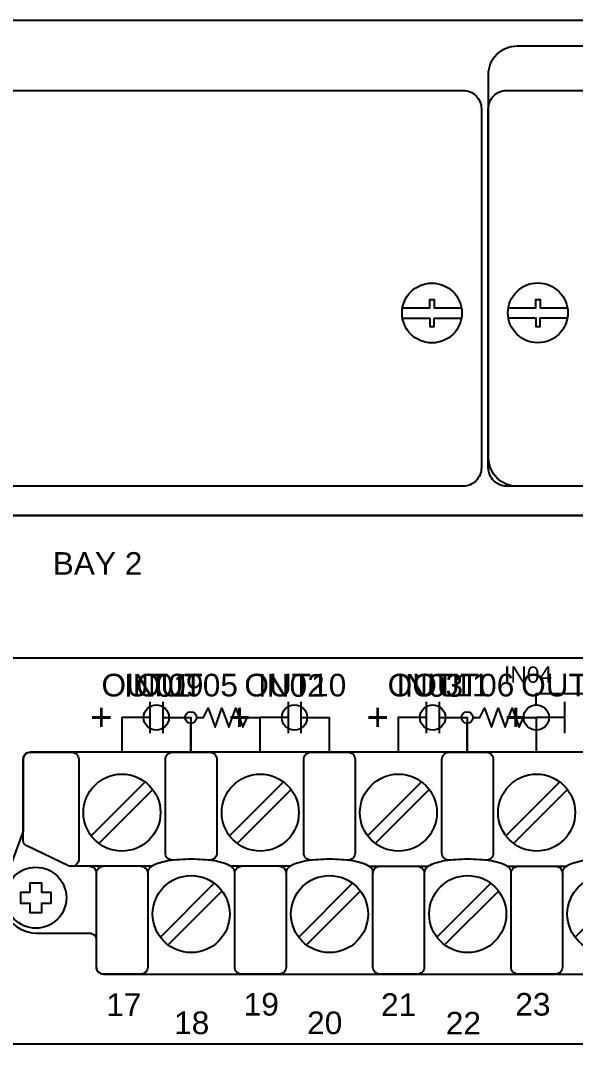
# Model space of a CAD drawing. Extents: x 1 to 47.7, y 0.3 to 34.2.
# Drawn here: x 32.934 to 35.343, y 12.571 to 17.055 of the extents above; entities that cross this region are included whole.
import ezdxf

# ---------------------------------------------------------------- set-up
doc = ezdxf.new("R2010")
doc.units = 0
doc.header["$MEASUREMENT"] = 0
for name, color, linetype in [('2_1__6___4__10-100BASE-T_C', 7, 'CONTINUOUS'), ('2_2__7___4__100BASE-FX_CON', 7, 'CONTINUOUS'), ('2_3__8___2__10-100BASE-T__', 7, 'CONTINUOUS'), ('2_4__9___2__100-1000BASE__', 7, 'CONTINUOUS'), ('4_1__2___8__OPTOISO_IND_LS', 7, 'CONTINUOUS'), ('4_2__7___8__OPTOISO_IND_LS', 7, 'CONTINUOUS'), ('4_3__4___24__OPTOISO_LS_IN', 7, 'CONTINUOUS'), ('4_4__D___24__OPTOISO_LS_IN', 7, 'CONTINUOUS'), ('4_5__8___8__OPTOISO_IND_LS', 7, 'CONTINUOUS'), ('6_0______DWG_', 7, 'CONTINUOUS')]:
    doc.layers.add(name, color=color, linetype=linetype)
doc.styles.add('ARIAL', font='arial.ttf')

msp = doc.modelspace()

# ---------------------------------------------------------------- linework, layer by layer
at = {"layer": '2_1__6___4__10-100BASE-T_C'}
msp.add_lwpolyline([(35.0448, 16.7518), (39.5348, 16.7518, -0.414214), (39.6148, 16.6718), (39.6148, 15.1118, -0.414214), (39.5348, 15.0318), (35.0448, 15.0318, -0.414214), (34.9648, 15.1118), (34.9648, 16.6718, -0.414214)], format="xyb", close=True, dxfattribs=at)
for points in [[(35.0519, 15.8069), (35.1705, 15.8069), (35.1705, 15.8433), (35.1895, 15.8433), (35.1895, 15.8069), (35.3081, 15.8069)], [(35.0519, 15.7626), (35.1705, 15.7626), (35.1705, 15.7262), (35.1895, 15.7262), (35.1895, 15.7626), (35.3081, 15.7626)]]:
    msp.add_lwpolyline(points, dxfattribs=at)
msp.add_circle((35.18, 15.7847), 0.13, dxfattribs=at)
at = {"layer": '2_2__7___4__100BASE-FX_CON'}
msp.add_lwpolyline([(35.0448, 16.7518), (39.5348, 16.7518, -0.414214), (39.6148, 16.6718), (39.6148, 15.1118, -0.414214), (39.5348, 15.0318), (35.0448, 15.0318, -0.414214), (34.9648, 15.1118), (34.9648, 16.6718, -0.414214)], format="xyb", close=True, dxfattribs=at)
for points in [[(35.0519, 15.8069), (35.1705, 15.8069), (35.1705, 15.8433), (35.1895, 15.8433), (35.1895, 15.8069), (35.3081, 15.8069)], [(35.0519, 15.7626), (35.1705, 15.7626), (35.1705, 15.7262), (35.1895, 15.7262), (35.1895, 15.7626), (35.3081, 15.7626)]]:
    msp.add_lwpolyline(points, dxfattribs=at)
msp.add_circle((35.18, 15.7847), 0.13, dxfattribs=at)
at = {"layer": '2_3__8___2__10-100BASE-T__'}
msp.add_lwpolyline([(35.0448, 16.7518), (39.5348, 16.7518, -0.414214), (39.6148, 16.6718), (39.6148, 15.1118, -0.414214), (39.5348, 15.0318), (35.0448, 15.0318, -0.414214), (34.9648, 15.1118), (34.9648, 16.6718, -0.414214)], format="xyb", close=True, dxfattribs=at)
for points in [[(35.0519, 15.8069), (35.1705, 15.8069), (35.1705, 15.8433), (35.1895, 15.8433), (35.1895, 15.8069), (35.3081, 15.8069)], [(35.0519, 15.7626), (35.1705, 15.7626), (35.1705, 15.7262), (35.1895, 15.7262), (35.1895, 15.7626), (35.3081, 15.7626)]]:
    msp.add_lwpolyline(points, dxfattribs=at)
msp.add_circle((35.18, 15.7847), 0.13, dxfattribs=at)
at = {"layer": '2_4__9___2__100-1000BASE__'}
msp.add_lwpolyline([(35.0903, 16.945), (39.4897, 16.945, -0.414444), (39.6146, 16.8202), (39.6146, 15.1558, -0.413495), (39.4894, 15.0312), (35.0906, 15.0312, -0.413496), (34.9654, 15.1558), (34.9654, 16.8202, -0.414444)], format="xyb", close=True, dxfattribs=at)
for points in [[(35.0519, 15.8069), (35.1705, 15.8069), (35.1705, 15.8433), (35.1895, 15.8433), (35.1895, 15.8069), (35.3081, 15.8069)], [(35.0519, 15.7626), (35.1705, 15.7626), (35.1705, 15.7262), (35.1895, 15.7262), (35.1895, 15.7626), (35.3081, 15.7626)]]:
    msp.add_lwpolyline(points, dxfattribs=at)
msp.add_circle((35.18, 15.7847), 0.13, dxfattribs=at)
at = {"layer": '4_1__2___8__OPTOISO_IND_LS'}
for points in [[(33.4953, 14.094), (33.4953, 13.959)], [(33.551, 14.094), (33.551, 13.959)], [(34.0953, 14.094), (34.0953, 13.959)], [(34.151, 14.094), (34.151, 13.959)], [(34.6953, 14.094), (34.6953, 13.959)], [(34.751, 14.094), (34.751, 13.959)], [(35.2953, 14.094), (35.2953, 13.959)], [(33.4953, 14.0265), (33.3732, 14.0265), (33.3732, 13.8753)], [(33.551, 14.0265), (33.6732, 14.0265), (33.6732, 13.8753)], [(34.0953, 14.0265), (33.9732, 14.0265), (33.9732, 13.8753)], [(34.151, 14.0265), (34.2732, 14.0265), (34.2732, 13.8753)], [(34.6953, 14.0265), (34.5732, 14.0265), (34.5732, 13.8753)], [(34.751, 14.0265), (34.8732, 14.0265), (34.8732, 13.8753)], [(35.2953, 14.0265), (35.1732, 14.0265), (35.1732, 13.8753)]]:
    msp.add_lwpolyline(points, dxfattribs=at)
at = {"layer": '4_2__7___8__OPTOISO_IND_LS'}
for points in [[(33.4953, 14.094), (33.4953, 13.959)], [(33.551, 14.094), (33.551, 13.959)], [(34.0953, 14.094), (34.0953, 13.959)], [(34.151, 14.094), (34.151, 13.959)], [(34.6953, 14.094), (34.6953, 13.959)], [(34.751, 14.094), (34.751, 13.959)], [(35.2953, 14.094), (35.2953, 13.959)], [(33.4953, 14.0265), (33.3732, 14.0265), (33.3732, 13.8753)], [(33.551, 14.0265), (33.6732, 14.0265), (33.6732, 13.8753)], [(34.0953, 14.0265), (33.9732, 14.0265), (33.9732, 13.8753)], [(34.151, 14.0265), (34.2732, 14.0265), (34.2732, 13.8753)], [(34.6953, 14.0265), (34.5732, 14.0265), (34.5732, 13.8753)], [(34.751, 14.0265), (34.8732, 14.0265), (34.8732, 13.8753)], [(35.2953, 14.0265), (35.1732, 14.0265), (35.1732, 13.8753)]]:
    msp.add_lwpolyline(points, dxfattribs=at)
at = {"layer": '4_3__4___24__OPTOISO_LS_IN'}
for points in [[(35.1732, 14.0815), (35.1732, 14.1315), (35.4482, 14.1315)], [(33.4681, 14.0265), (33.3732, 14.0265), (33.3732, 13.8753)], [(33.5781, 14.0265), (33.6732, 14.0265), (33.6732, 13.8753)], [(34.0681, 14.0265), (33.9732, 14.0265), (33.9732, 13.8753)], [(34.1781, 14.0265), (34.2732, 14.0265), (34.2732, 13.8753)], [(34.6681, 14.0265), (34.5732, 14.0265), (34.5732, 13.8753)], [(34.7781, 14.0265), (34.8732, 14.0265), (34.8732, 13.8753)], [(35.1732, 13.9715), (35.1732, 13.8753)]]:
    msp.add_lwpolyline(points, dxfattribs=at)
for centre in [(33.5231, 14.0265), (34.1231, 14.0265), (34.7231, 14.0265), (35.1732, 14.0265)]:
    msp.add_circle(centre, 0.055, dxfattribs=at)
at = {"layer": '4_4__D___24__OPTOISO_LS_IN'}
for points in [[(35.1732, 14.0815), (35.1732, 14.1315), (35.4482, 14.1315)], [(33.4681, 14.0265), (33.3732, 14.0265), (33.3732, 13.8753)], [(33.5781, 14.0265), (33.6732, 14.0265), (33.6732, 13.8753)], [(34.0681, 14.0265), (33.9732, 14.0265), (33.9732, 13.8753)], [(34.1781, 14.0265), (34.2732, 14.0265), (34.2732, 13.8753)], [(34.6681, 14.0265), (34.5732, 14.0265), (34.5732, 13.8753)], [(34.7781, 14.0265), (34.8732, 14.0265), (34.8732, 13.8753)], [(35.1732, 13.9715), (35.1732, 13.8753)]]:
    msp.add_lwpolyline(points, dxfattribs=at)
for centre in [(33.5231, 14.0265), (34.1231, 14.0265), (34.7231, 14.0265), (35.1732, 14.0265)]:
    msp.add_circle(centre, 0.055, dxfattribs=at)
at = {"layer": '4_5__8___8__OPTOISO_IND_LS'}
for points in [[(33.4953, 14.0865), (33.4953, 13.9665)], [(33.551, 14.0865), (33.551, 13.9665)], [(34.6954, 14.0865), (34.6954, 13.9665)], [(34.751, 14.0865), (34.751, 13.9665)], [(33.6982, 14.0265), (33.7281, 14.0265), (33.7481, 14.0677), (33.7781, 13.9852), (33.8081, 14.0677), (33.8382, 13.9852), (33.8682, 14.0677), (33.8982, 13.9852), (33.9182, 14.0265), (33.9732, 14.0265), (33.9732, 13.8753)], [(34.8982, 14.0265), (34.9281, 14.0265), (34.9481, 14.0677), (34.9782, 13.9852), (35.0082, 14.0677), (35.0382, 13.9852), (35.0682, 14.0677), (35.0982, 13.9852), (35.1182, 14.0265), (35.1732, 14.0265), (35.1732, 13.8753)], [(33.4953, 14.0265), (33.3732, 14.0265), (33.3732, 13.8753)], [(33.551, 14.0265), (33.6482, 14.0265)], [(33.6732, 13.8753), (33.6732, 14.0015)], [(34.6954, 14.0265), (34.5732, 14.0265), (34.5732, 13.8753)], [(34.751, 14.0265), (34.8482, 14.0265)], [(34.8732, 13.8753), (34.8732, 14.0015)]]:
    msp.add_lwpolyline(points, dxfattribs=at)
for centre in [(33.6732, 14.0265), (34.8732, 14.0265)]:
    msp.add_circle(centre, 0.025, dxfattribs=at)
at = {"layer": '6_0______DWG_'}
for points in [[(44.14, 17.0547), (27.11, 17.0547, 0.414214), (27, 16.9447), (27, 15.0147, 0.414214), (27.11, 14.9047), (44.14, 14.9047, 0.414214), (44.25, 15.0147), (44.25, 16.9447, 0.414214), (44.14, 17.0547)], [(33.263, 12.9412, 0.414213), (33.293, 12.9112), (38.2748, 12.9111, 0.414214), (38.3048, 12.9411), (38.3048, 13.2542), (38.3957, 13.4989, 0.480048), (38.2507, 13.6971), (38.0165, 13.6971, -0.414214), (37.9865, 13.7271), (37.9865, 13.8453, 0.414212), (37.9565, 13.8753), (37.9565, 13.8753), (32.9754, 13.8754, 0.414215), (32.9454, 13.8454), (32.9455, 13.5325), (32.8546, 13.2877, 0.47859), (32.9996, 13.0892), (33.233, 13.0892, -0.414214), (33.263, 13.0592)], [(33.5023, 13.3799), (33.1442, 13.3799), (32.9583, 13.4697, -0.241986), (32.9454, 13.4896), (32.9454, 13.8453, -0.422157), (32.9721, 13.8752), (33.1564, 13.8753, -0.414214), (33.1864, 13.8453), (33.1864, 13.4082, -0.390527), (33.1564, 13.3799)], [(33.6007, 13.4066), (33.5928, 13.4066, -0.414214), (33.5628, 13.4366), (33.5628, 13.8453, -0.414214), (33.5928, 13.8753), (33.7557, 13.8753, -0.414214), (33.7857, 13.8453), (33.7857, 13.4366, -0.414214), (33.7557, 13.4066), (33.7488, 13.4066)], [(34.2015, 13.4066), (34.1936, 13.4066, -0.414214), (34.1636, 13.4366), (34.1636, 13.8453, -0.414214), (34.1936, 13.8753), (34.3564, 13.8753, -0.414214), (34.3864, 13.8453), (34.3864, 13.4366, -0.414214), (34.3564, 13.4066), (34.3496, 13.4066)], [(34.8015, 13.4066), (34.7936, 13.4066, -0.414214), (34.7636, 13.4366), (34.7636, 13.8453, -0.414214), (34.7936, 13.8753), (34.9564, 13.8753, -0.414214), (34.9864, 13.8453), (34.9864, 13.4366, -0.414214), (34.9564, 13.4066), (34.9496, 13.4066)], [(33.8637, 13.3499, 0.191033), (33.8552, 13.3738, 0.081668), (33.8396, 13.384, 0.0591), (33.7759, 13.4033, 0.034646), (33.6744, 13.4104, 0.03436), (33.5737, 13.4033, 0.0591), (33.51, 13.384, 0.081668), (33.4943, 13.3738, 0.191033), (33.4858, 13.3499)], [(34.4645, 13.3499, 0.191033), (34.456, 13.3738, 0.081668), (34.4403, 13.384, 0.0591), (34.3766, 13.4033, 0.034646), (34.2751, 13.4104, 0.03436), (34.1744, 13.4033, 0.0591), (34.1107, 13.384, 0.081668), (34.0951, 13.3738, 0.191033), (34.0866, 13.3499)], [(35.0645, 13.3499, 0.191033), (35.056, 13.3738, 0.081668), (35.0404, 13.384, 0.0591), (34.9766, 13.4033, 0.034646), (34.8751, 13.4104, 0.03436), (34.7744, 13.4033, 0.0591), (34.7107, 13.384, 0.081668), (34.6951, 13.3738, 0.191033), (34.6866, 13.3499)], [(35.6645, 13.3499, 0.191033), (35.656, 13.3738, 0.081668), (35.6404, 13.384, 0.0591), (35.5767, 13.4033, 0.034646), (35.4751, 13.4104, 0.03436), (35.3744, 13.4033, 0.0591), (35.3107, 13.384, 0.081668), (35.2951, 13.3738, 0.191033), (35.2866, 13.3499)], [(33.233, 13.3799, -0.414214), (33.263, 13.3499)], [(33.4558, 13.3799, -0.414214), (33.4858, 13.3499), (33.4858, 12.9412, -0.414214), (33.4558, 12.9112), (33.293, 12.9112, -0.414214), (33.263, 12.9412), (33.263, 13.3499, -0.414214), (33.293, 13.3799)], [(34.0566, 13.3799, -0.414214), (34.0866, 13.3499), (34.0866, 12.9412, -0.414214), (34.0566, 12.9112), (33.8937, 12.9112, -0.414214), (33.8637, 12.9412), (33.8637, 13.3499, -0.414214), (33.8937, 13.3799)], [(34.6566, 13.3799, -0.414214), (34.6866, 13.3499), (34.6866, 12.9412, -0.414214), (34.6566, 12.9112), (34.4937, 12.9112, -0.414214), (34.4637, 12.9412), (34.4637, 13.3499, -0.414214), (34.4937, 13.3799)], [(35.2566, 13.3799, -0.414214), (35.2866, 13.3499), (35.2866, 12.9412, -0.414214), (35.2566, 12.9112), (35.0937, 12.9112, -0.414214), (35.0637, 12.9412), (35.0637, 13.3499, -0.414214), (35.0937, 13.3799)]]:
    msp.add_lwpolyline(points, format="xyb", dxfattribs=at)
for points in [[(31.7148, 16.7518), (34.8548, 16.7518, -0.414214), (34.9348, 16.6718), (34.9348, 15.1118, -0.414214), (34.8548, 15.0318), (31.7148, 15.0318, -0.414214), (31.6348, 15.1118), (31.6348, 16.6718, -0.414214)], [(44.25, 8.6847), (44.25, 14.8147, 0.414214), (44.16, 14.9047), (27.09, 14.9047, 0.414214), (27, 14.8147), (27, 8.6847, 0.381966), (27.08, 8.5953), (44.17, 8.5953, 0.381966)], [(27.2942, 14.2863), (43.9545, 14.2863, -0.468367), (44.0044, 14.2263), (44.0044, 12.6563, -0.414132), (43.9545, 12.6063), (27.2942, 12.6063, -0.414214), (27.2442, 12.6563), (27.2442, 14.2363, -0.414287)]]:
    msp.add_lwpolyline(points, format="xyb", close=True, dxfattribs=at)
for points in [[(34.5919, 15.8064), (34.7105, 15.8064), (34.7105, 15.8427), (34.7295, 15.8427), (34.7295, 15.8064), (34.8481, 15.8064)], [(34.5919, 15.7621), (34.7105, 15.7621), (34.7105, 15.7257), (34.7295, 15.7257), (34.7295, 15.7621), (34.8481, 15.7621)], [(33.4741, 13.747), (33.2399, 13.5128)], [(34.0748, 13.747), (33.8407, 13.5128)], [(34.6749, 13.747), (34.4407, 13.5128)], [(35.2749, 13.747), (35.0407, 13.5128)], [(33.5075, 13.7135), (33.2733, 13.4794)], [(34.1083, 13.7135), (33.8741, 13.4794)], [(34.7083, 13.7135), (34.4741, 13.4794)], [(35.3083, 13.7135), (35.0741, 13.4794)], [(34.1031, 13.3799), (33.8472, 13.3799)], [(34.448, 13.3799), (34.7031, 13.3799)], [(35.048, 13.3799), (35.3031, 13.3799)], [(33.7747, 13.306), (33.5406, 13.0718)], [(33.8082, 13.2725), (33.574, 13.0384)], [(34.3755, 13.306), (34.1413, 13.0718)], [(34.4089, 13.2725), (34.1747, 13.0384)], [(34.9755, 13.306), (34.7413, 13.0718)], [(35.0089, 13.2725), (34.7748, 13.0384)], [(35.5755, 13.306), (35.3413, 13.0718)]]:
    msp.add_lwpolyline(points, dxfattribs=at)
msp.add_lwpolyline([(32.975, 13.2681), (32.975, 13.3084), (33.025, 13.3084), (33.025, 13.2681), (33.0651, 13.2681), (33.0651, 13.2181), (33.025, 13.2181), (33.025, 13.1782), (32.975, 13.1782), (32.975, 13.2181), (32.9349, 13.2181), (32.9349, 13.2681)], close=True, dxfattribs=at)
for centre, radius in [((34.72, 15.7842), 0.13), ((33.3737, 13.6132), 0.1673), ((33.9745, 13.6132), 0.1673), ((34.5745, 13.6132), 0.1673), ((35.1745, 13.6132), 0.1673), ((33, 13.2433), 0.1324), ((33.6744, 13.1722), 0.1673), ((34.2751, 13.1722), 0.1673), ((34.8751, 13.1722), 0.1673), ((35.4751, 13.1722), 0.1673)]:
    msp.add_circle(centre, radius, dxfattribs=at)

# ---------------------------------------------------------------- texts
at = {"layer": '4_1__2___8__OPTOISO_IND_LS', "style": 'ARIAL'}
for s, p in [('OUT09', (33.2849, 14.1181)), ('OUT10', (33.9053, 14.1181)), ('OUT11', (34.5275, 14.1181)), ('OUT12', (35.1073, 14.1181))]:
    msp.add_text(s, height=0.09833, dxfattribs=at).set_placement(p)
at = {"layer": '4_2__7___8__OPTOISO_IND_LS', "style": 'ARIAL'}
for s, height, p in [('OUT09', 0.09833, (33.2849, 14.1181)), ('OUT10', 0.09833, (33.9053, 14.1181)), ('OUT11', 0.09833, (34.5275, 14.1181)), ('OUT12', 0.09833, (35.1073, 14.1181)), ('+', 0.118, (33.2362, 13.9697)), ('+', 0.118, (33.8362, 13.9697)), ('+', 0.118, (34.4362, 13.9697)), ('+', 0.118, (35.0362, 13.9697))]:
    msp.add_text(s, height=height, dxfattribs=at).set_placement(p)
at = {"layer": '4_3__4___24__OPTOISO_LS_IN', "style": 'ARIAL'}
for s, height, p in [('IN01', 0.09833, (33.3832, 14.1165)), ('IN02', 0.09833, (33.9643, 14.1165)), ('IN03', 0.09833, (34.5652, 14.1165)), ('IN04', 0.0708, (35.0328, 14.1774))]:
    msp.add_text(s, height=height, dxfattribs=at).set_placement(p)
at = {"layer": '4_4__D___24__OPTOISO_LS_IN', "style": 'ARIAL'}
for s, height, p in [('IN01', 0.09833, (33.3832, 14.1165)), ('IN02', 0.09833, (33.9643, 14.1165)), ('IN03', 0.09833, (34.5652, 14.1165)), ('IN04', 0.0708, (35.0328, 14.1774))]:
    msp.add_text(s, height=height, dxfattribs=at).set_placement(p)
at = {"layer": '4_5__8___8__OPTOISO_IND_LS', "style": 'ARIAL'}
for s, p in [('OUT05', (33.4349, 14.1181)), ('OUT06', (34.6349, 14.1181))]:
    msp.add_text(s, height=0.09833, dxfattribs=at).set_placement(p)
at = {"layer": '6_0______DWG_', "style": 'ARIAL'}
for s, p in [('BAY 2', (33.0732, 14.6467)), ('17', (33.3056, 12.7295)), ('19', (33.9026, 12.7311)), ('21', (34.4989, 12.7295)), ('23', (35.0819, 12.7311)), ('18', (33.6003, 12.6506)), ('20', (34.178, 12.6506)), ('22', (34.7801, 12.649))]:
    msp.add_text(s, height=0.09833, dxfattribs=at).set_placement(p)

doc.saveas('drawing.dxf')
